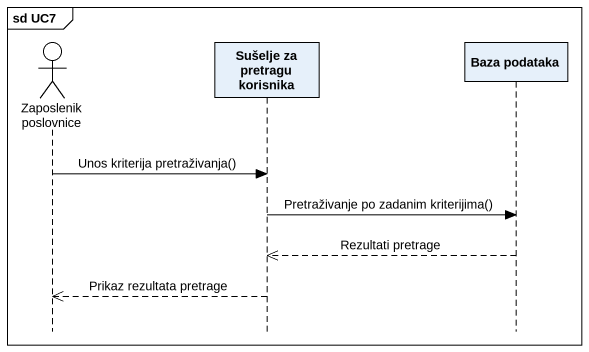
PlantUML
@startuml
mainframe sd UC7
hide footbox
actor "Zaposlenik poslovnice" as Zaposlenik_poslovnice
participant "Sušelje za pretragu korisnika" as Sušelje_za_pretragu
participant "Baza podataka" as Baza_podataka

Zaposlenik_poslovnice -> Sušelje_za_pretragu : Unos kriterija pretraživanja()
Sušelje_za_pretragu -> Baza_podataka : Pretraživanje po zadanim kriterijima()
Baza_podataka -->> Sušelje_za_pretragu : Rezultati pretrage
Sušelje_za_pretragu -->> Zaposlenik_poslovnice : Prikaz rezultata pretrage
@enduml
